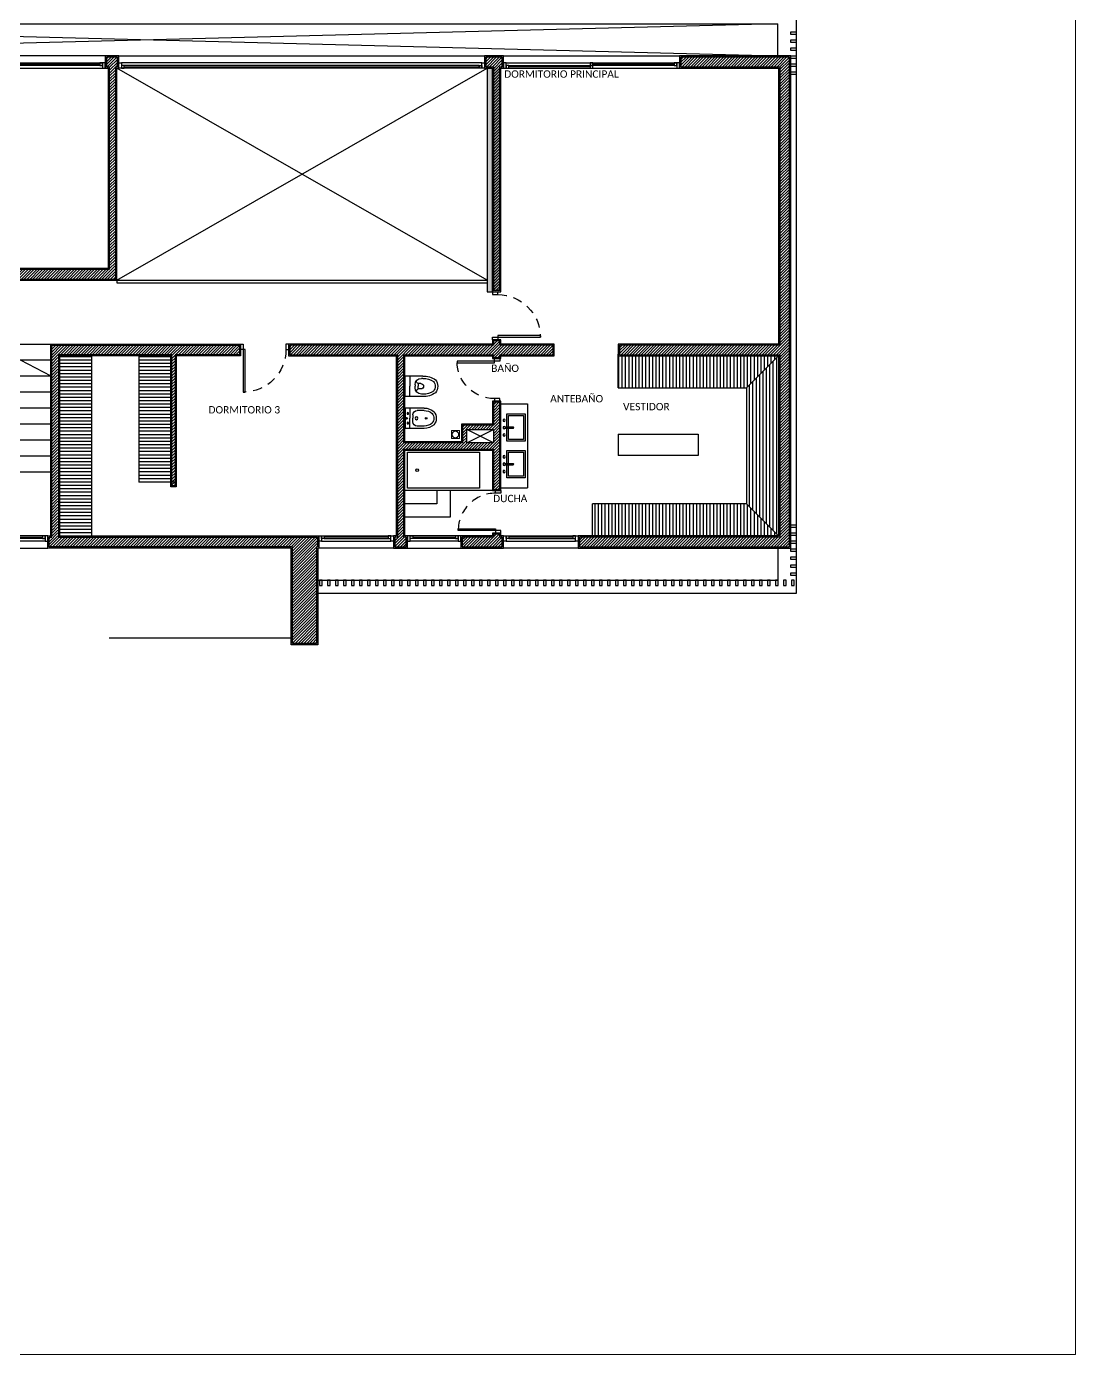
# Model space of a CAD drawing. Header units: millimetres. Extents: x 430 to 1353, y -204 to 152.
# Drawn here: x 698.04 to 717.7, y 98.3 to 123.19 of the extents above; entities that cross this region are included whole.
import ezdxf

# ---------------------------------------------------------------- set-up
doc = ezdxf.new("R2010")
doc.units = ezdxf.units.MM
doc.linetypes.add('DASHED', pattern=[0.3, 0.17, -0.13])
doc.layers.get('0').update_dxf_attribs({"color": 250})
for name, color, linetype in [('AR - Carpinteria', 252, 'Continuous'), ('AR - Equipamiento Fijo', 252, 'Continuous'), ('AR - Ht', 252, 'Continuous'), ('AR - Proyeccion', 252, 'DASHED'), ('AR - Vista 05', 252, 'Continuous'), ('AR - Vista 1', 252, 'Continuous'), ('AR - Vista 4', 252, 'Continuous'), ('AR_Vista 1', 252, 'Continuous'), ('ND- ESPACIOS', 253, 'Continuous')]:
    doc.layers.add(name, color=color, linetype=linetype)
for name, color, linetype, lineweight in [('ND-Cotas', 252, 'Continuous', 9), ('ND-GLOBAL_Notas', 252, 'Continuous', 9), ('ND-texto', 251, 'Continuous', 15)]:
    doc.layers.add(name, color=color, linetype=linetype, lineweight=lineweight)
doc.styles.get("Standard").update_dxf_attribs({"font": 'arial.ttf'})

# ---------------------------------------------------------------- blocks, each defined once
blk = doc.blocks.new('*U294')
at = {"color": 8}
blk.add_line((2.1, 0.025), (0.1, 0.025), dxfattribs=at)
at = {"layer": 'AR - Carpinteria'}
for p, q in [((0.05, 0.1), (2.15, 0.1)), ((0.05, 0), (2.15, 0)), ((0.1, 0.05), (2.1, 0.05))]:
    blk.add_line(p, q, dxfattribs=at)
for points in [[(0, 0), (0.05, 0), (0.05, 0.1), (0, 0.1)], [(0.05, 0), (0.1, 0), (0.1, 0.05), (0.05, 0.05)], [(2.15, 0), (2.1, 0), (2.1, 0.05), (2.15, 0.05)], [(2.15, 0), (2.2, 0), (2.2, 0.1), (2.15, 0.1)]]:
    blk.add_lwpolyline(points, close=True, dxfattribs=at)
blk = doc.blocks.new('bacha')
for p, q in [((519.809, 72.68), (519.809, 72.832)), ((519.833, 72.68), (519.833, 72.832))]:
    blk.add_line(p, q)
for points in [[(519.809, 72.711), (519.565, 72.711), (519.565, 73.058), (520.076, 73.058), (520.076, 72.711), (519.833, 72.711)], [(519.809, 72.741), (519.595, 72.741), (519.595, 73.028), (520.046, 73.028), (520.046, 72.741), (519.833, 72.741)]]:
    blk.add_lwpolyline(points)
blk.add_arc((519.821, 72.831), 0.0121, 5.5464, 174.4536)
at = {"extrusion": (0, 0, -1)}
for centre in [(519.683, 72.661), (519.821, 72.661), (519.959, 72.661)]:
    blk.add_ellipse(centre, major_axis=(0.0235, 0), ratio=0.85, start_param=3.141593, end_param=9.424778, dxfattribs=at)
blk = doc.blocks.new('INOD3-VS')
for p, q in [((-0.19, 0), (0.19, 0)), ((-0.19, -0.334), (-0.19, 0)), ((0.19, -0.334), (0.19, 0)), ((-0.19, -0.09), (0, -0.09)), ((-0.028, -0.19), (0, -0.19)), ((0.19, -0.09), (0, -0.09)), ((0.028, -0.19), (0, -0.19)), ((-0.145, -0.334), (-0.145, -0.307)), ((-0.05, -0.297), (-0.05, -0.247)), ((-0.05, -0.247), (0, -0.247)), ((0.05, -0.247), (0, -0.247)), ((0.05, -0.297), (0.05, -0.247)), ((0.145, -0.334), (0.145, -0.307))]:
    blk.add_line(p, q)
for centre, radius, start, end in [((-0.028, -0.307), 0.117, 90, 180), ((-0.095, -0.259), 0.0464, 14.8851, 92.9268), ((0.028, -0.307), 0.117, 0, 90), ((0.095, -0.259), 0.0464, 87.0732, 165.1149), ((0.195, -0.344), 0.385, 178.5208, 215.4085), ((0.198, -0.345), 0.343, 178.2465, 213.5506), ((0, -0.297), 0.05, 180, 270), ((0, -0.297), 0.05, 270, 0), ((-0.127, -0.365), 0.274, 321.8101, 6.3928), ((-0.192, -0.345), 0.383, 324.4734, 1.5973), ((0, -0.419), 0.19, 231.2469, 270), ((0, -0.419), 0.145, 232.619, 270), ((0, -0.419), 0.145, 270, 307.381), ((0, -0.419), 0.19, 270, 308.7531)]:
    blk.add_arc(centre, radius, start, end)
blk = doc.blocks.new('*U492')
blk.add_lwpolyline([(0.05, 0.1), (0.05, 0.8), (0.083, 0.8), (0.083, 0.1)], close=True)
for points in [[(0, 0), (0.05, 0), (0.05, 0.1), (0, 0.1)], [(0.8, 0), (0.75, 0), (0.75, 0.1), (0.8, 0.1)]]:
    blk.add_lwpolyline(points)
at = {"color": 8, "linetype": 'DASHED'}
blk.add_arc((0.05, 0.1), 0.7, 360, 90, dxfattribs=at)
blk = doc.blocks.new('BIDE2-VS')
for p, q in [((-0.19, 0), (0.19, 0)), ((-0.19, -0.354), (-0.19, 0)), ((0.19, -0.354), (0.19, 0)), ((-0.19, -0.09), (0, -0.09)), ((-0.145, -0.354), (-0.145, -0.224)), ((-0.067, -0.146), (0, -0.146)), ((0.19, -0.09), (0, -0.09)), ((0.067, -0.146), (0, -0.146)), ((0.145, -0.354), (0.145, -0.224)), ((-0.145, -0.354), (-0.145, -0.327))]:
    blk.add_line(p, q)
for centre, radius in [((-0.09, -0.052), 0.015), ((0, -0.215), 0.026), ((0.09, -0.052), 0.015)]:
    blk.add_circle(centre, radius)
for centre, radius, start, end in [((-0.067, -0.224), 0.0781, 90, 180), ((0, -0.03), 0.015, 90, 270), ((0, -0.03), 0.015, 270, 90), ((0.067, -0.224), 0.0781, 0, 90), ((0.084, -0.354), 0.274, 180, 222.2256), ((0.084, -0.354), 0.229, 180, 221.3159), ((0, -0.393), 0.015, 90, 270), ((0, -0.393), 0.015, 270, 90), ((-0.084, -0.354), 0.229, 318.6841, 0), ((-0.084, -0.354), 0.274, 317.7744, 0), ((0, -0.39), 0.19, 231.2469, 270), ((0, -0.39), 0.145, 232.619, 270), ((0, -0.39), 0.145, 270, 307.381), ((0, -0.39), 0.19, 270, 308.7531)]:
    blk.add_arc(centre, radius, start, end)
blk = doc.blocks.new('*U491')
blk.add_lwpolyline([(0.05, 0.1), (0.05, 0.9), (0.083, 0.9), (0.083, 0.1)], close=True)
for points in [[(0, 0), (0.05, 0), (0.05, 0.1), (0, 0.1)], [(0.9, 0), (0.85, 0), (0.85, 0.1), (0.9, 0.1)]]:
    blk.add_lwpolyline(points)
at = {"color": 8, "linetype": 'DASHED'}
blk.add_arc((0.05, 0.1), 0.8, 360, 90, dxfattribs=at)
blk = doc.blocks.new('*U295')
at = {"color": 8}
blk.add_line((1.3, 0.025), (0.1, 0.025), dxfattribs=at)
at = {"layer": 'AR - Carpinteria'}
for p, q in [((0.05, 0.1), (1.35, 0.1)), ((0.05, 0), (1.35, 0)), ((0.1, 0.05), (1.3, 0.05))]:
    blk.add_line(p, q, dxfattribs=at)
for points in [[(0, 0), (0.05, 0), (0.05, 0.1), (0, 0.1)], [(0.05, 0), (0.1, 0), (0.1, 0.05), (0.05, 0.05)], [(1.35, 0), (1.3, 0), (1.3, 0.05), (1.35, 0.05)], [(1.35, 0), (1.4, 0), (1.4, 0.1), (1.35, 0.1)]]:
    blk.add_lwpolyline(points, close=True, dxfattribs=at)
blk = doc.blocks.new('*U494')
at = {"color": 8}
for p, q in [((1.625, 0.025), (0.1, 0.025)), ((1.675, 0.075), (3.2, 0.075))]:
    blk.add_line(p, q, dxfattribs=at)
at = {"layer": 'AR - Carpinteria'}
for p, q in [((0.05, 0.1), (3.25, 0.1)), ((0.05, 0), (3.25, 0)), ((0.1, 0.05), (1.625, 0.05)), ((3.2, 0.05), (1.675, 0.05))]:
    blk.add_line(p, q, dxfattribs=at)
for points in [[(0, 0), (0.05, 0), (0.05, 0.1), (0, 0.1)], [(0.05, 0), (0.1, 0), (0.1, 0.05), (0.05, 0.05)], [(1.675, 0.1), (1.625, 0.1), (1.625, 0.05), (1.675, 0.05)], [(1.625, 0), (1.675, 0), (1.675, 0.05), (1.625, 0.05)], [(3.25, 0.1), (3.2, 0.1), (3.2, 0.05), (3.25, 0.05)], [(3.25, 0), (3.3, 0), (3.3, 0.1), (3.25, 0.1)]]:
    blk.add_lwpolyline(points, close=True, dxfattribs=at)
blk = doc.blocks.new('*U496')
at = {"color": 8}
blk.add_line((0.9, 0.025), (0.1, 0.025), dxfattribs=at)
at = {"layer": 'AR - Carpinteria'}
for p, q in [((0.05, 0.1), (0.95, 0.1)), ((0.05, 0), (0.95, 0)), ((0.1, 0.05), (0.9, 0.05))]:
    blk.add_line(p, q, dxfattribs=at)
for points in [[(0, 0), (0.05, 0), (0.05, 0.1), (0, 0.1)], [(0.05, 0), (0.1, 0), (0.1, 0.05), (0.05, 0.05)], [(0.95, 0), (0.9, 0), (0.9, 0.05), (0.95, 0.05)], [(0.95, 0), (1, 0), (1, 0.1), (0.95, 0.1)]]:
    blk.add_lwpolyline(points, close=True, dxfattribs=at)
blk = doc.blocks.new('planta alta')
at = {"layer": 'AR - Equipamiento Fijo', "transparency": 33554585}
h = blk.add_hatch(dxfattribs=at)
h.set_pattern_fill('ANSI31', color=256, scale=0.02, angle=315)
h.set_pattern_definition([(0, (-553.808214, -51.777135), (1e-17, 0.0635), [])])
h.paths.add_polyline_path([(10.52, 10.805), (9.92, 10.805), (9.92, 7.43), (10.52, 7.43)])
h.paths.add_polyline_path([(12.01, 10.805), (11.41, 10.805), (11.41, 8.44), (12.01, 8.44)])
at = {"layer": 'AR - Equipamiento Fijo', "linetype": 'ByBlock', "transparency": 33554585}
h = blk.add_hatch(dxfattribs=at)
h.set_pattern_fill('ANSI31,_O', color=256, scale=0.02, angle=45)
h.set_pattern_definition([(90, (-553.808214, -51.777135), (-0.0635, 0), [])])
h.paths.add_polyline_path([(22.8, 10.205), (23.4, 10.805), (20.395, 10.805), (20.395, 10.205)])
h.paths.add_polyline_path([(19.915, 8.03), (19.915, 7.44), (23.4, 7.43), (22.8, 8.03)])
h = blk.add_hatch(dxfattribs=at)
h.set_pattern_fill('ANSI31,_O', color=256, scale=0.02, angle=45)
h.set_pattern_definition([(90, (-643.2418, -51.777135), (-0.0635, 0), [])])
h.paths.add_polyline_path([(23.4, 10.805), (22.8, 10.205), (22.8, 8.03), (23.4, 7.43)])
at = {"layer": 'AR - Ht', "transparency": 33554511}
h = blk.add_hatch(color=256, dxfattribs=at)
h.dxf.hatch_style = 1
h.paths.add_polyline_path([(18.195, 15.97), (18.195, 16.2), (17.935, 16.2), (17.935, 15.97), (17.935, 12.005), (18.035, 12.005), (18.195, 12.005)])
at = {"layer": 'AR - Carpinteria'}
for p, q in [((10.78, 16.43), (7.485, 16.43)), ((11.035, 16.43), (17.895, 16.43)), ((17.835, 16.3), (11.085, 16.3)), ((17.835, 16.2), (11.095, 16.2)), ((17.785, 16.25), (11.135, 16.25)), ((18.24, 16.43), (21.545, 16.43)), ((18.055, 9.175), (17.555, 9.425)), ((17.555, 9.175), (18.055, 9.425)), ((16.185, 7.2), (14.765, 7.2)), ((16.445, 7.2), (17.445, 7.2)), ((19.645, 7.2), (18.245, 7.2))]:
    blk.add_line(p, q, dxfattribs=at)
for points in [[(11.085, 16.2), (11.035, 16.2), (11.035, 16.3), (11.085, 16.3)], [(11.085, 16.2), (11.135, 16.2), (11.135, 16.25), (11.085, 16.25)], [(17.835, 16.2), (17.785, 16.2), (17.785, 16.25), (17.835, 16.25)], [(17.885, 16.2), (17.835, 16.2), (17.835, 16.3), (17.885, 16.3)]]:
    blk.add_lwpolyline(points, close=True, dxfattribs=at)
at = {"layer": 'AR - Equipamiento Fijo'}
for p, q in [((10.52, 10.805), (10.52, 7.44)), ((11.41, 10.805), (11.41, 8.44)), ((18.195, 9.905), (18.695, 9.905)), ((18.695, 9.905), (18.695, 8.33)), ((12.11, 8.44), (11.41, 8.44)), ((18.195, 8.33), (18.695, 8.33))]:
    blk.add_line(p, q, dxfattribs=at)
at = {"layer": 'AR - Equipamiento Fijo', "linetype": 'ByBlock'}
for p, q in [((20.395, 10.205), (20.395, 10.835)), ((22.8, 10.205), (23.4, 10.805)), ((19.915, 7.43), (19.915, 8.03)), ((22.8, 8.03), (23.4, 7.43))]:
    blk.add_line(p, q, dxfattribs=at)
at = {"layer": 'AR - Equipamiento Fijo', "linetype": 'ByBlock', "transparency": 33554585}
blk.add_line((20.395, 9.335), (20.395, 8.94), dxfattribs=at)
at = {"layer": 'AR - Equipamiento Fijo', "linetype": 'ByBlock'}
blk.add_lwpolyline([(20.395, 10.205), (22.8, 10.205), (22.8, 8.03), (19.915, 8.03)], dxfattribs=at)
at = {"layer": 'AR - Equipamiento Fijo', "linetype": 'ByBlock', "transparency": 33554585}
blk.add_lwpolyline([(20.395, 9.335), (21.89, 9.335), (21.89, 8.94), (20.395, 8.94)], dxfattribs=at)
at = {"layer": 'AR - Equipamiento Fijo'}
blk.add_circle((16.626, 8.662), 0.0237, dxfattribs=at)
at = {"layer": 'AR - Proyeccion', "ltscale": 20}
blk.add_lwpolyline([(14.25, 5.515), (-0.1, 5.515), (-0.1, 17.28), (23.73, 17.28), (23.73, 6.35), (14.765, 6.35)], dxfattribs=at)
at = {"layer": 'AR - Vista 05'}
for p, q in [((12.11, 10.805), (12.11, 8.44)), ((18.035, 8.28), (16.395, 8.28))]:
    blk.add_line(p, q, dxfattribs=at)
for points in [[(10.995, 16.2), (11.035, 16.2), (11.035, 16.43), (10.78, 16.43), (10.78, 16.2), (10.835, 16.2), (10.835, 12.445), (8.29, 12.445), (8.29, 12.225), (10.995, 12.225)], [(20.395, 10.805), (23.4, 10.805), (23.4, 7.43), (19.645, 7.43), (19.645, 7.2), (23.63, 7.2), (23.63, 16.43), (21.545, 16.43), (21.545, 16.2), (23.4, 16.2), (23.4, 11.025), (20.395, 11.025)], [(16.445, 8.997), (17.795, 8.997), (17.795, 8.327), (16.445, 8.327)], [(17.445, 7.2), (18.245, 7.2), (18.245, 7.43), (18.195, 7.43), (18.195, 7.48), (18.035, 7.48), (18.035, 7.43), (17.445, 7.43)]]:
    blk.add_lwpolyline(points, close=True, dxfattribs=at)
for points in [[(18.195, 12.111), (18.195, 16.2), (18.245, 16.2), (18.245, 16.43), (17.885, 16.43), (17.885, 16.2), (18.035, 16.2), (18.035, 12.005), (18.195, 12.005), (18.195, 12.115)], [(14.265, 7.2), (9.7, 7.2), (9.7, 7.43), (9.76, 7.43), (9.76, 11.025), (11.378, 11.025), (13.317, 11.025), (13.317, 10.805), (12.11, 10.805), (12.11, 8.347), (12.01, 8.347), (12.01, 10.805), (10.588, 10.805), (9.92, 10.805), (9.92, 7.43), (14.785, 7.43), (14.785, 7.2), (14.765, 7.2), (14.765, 5.39), (14.265, 5.39), (14.265, 7.2)], [(18.195, 11.025), (18.195, 11.105), (18.035, 11.105), (18.035, 11.025), (14.217, 11.025), (14.217, 10.805), (16.235, 10.805), (16.235, 7.43), (16.185, 7.43), (16.185, 7.2), (16.445, 7.2), (16.445, 7.43), (16.395, 7.43), (16.395, 9.035), (18.035, 9.035), (18.035, 8.28), (18.195, 8.28), (18.195, 9.955), (18.035, 9.955), (18.035, 9.525), (17.454, 9.525), (17.454, 9.195), (16.395, 9.195), (16.395, 10.805), (18.035, 10.805), (18.035, 10.755), (18.195, 10.755), (18.195, 10.805), (19.195, 10.805), (19.195, 11.025), (18.195, 11.025)], [(16.995, 8.28), (16.995, 8.03), (16.395, 8.03)], [(17.245, 8.28), (17.245, 7.78), (16.395, 7.78)]]:
    blk.add_lwpolyline(points, dxfattribs=at)
at = {"layer": 'AR - Vista 1'}
for p, q in [((17.495, 6.6), (17.495, 6.5)), ((17.545, 6.5), (17.545, 6.6)), ((19.295, 6.6), (19.295, 6.5)), ((19.345, 6.5), (19.345, 6.6)), ((21.095, 6.6), (21.095, 6.5)), ((21.145, 6.5), (21.145, 6.6)), ((22.895, 6.6), (22.895, 6.5)), ((22.945, 6.5), (22.945, 6.6)), ((23.195, 6.6), (23.195, 6.5)), ((23.245, 6.5), (23.245, 6.6))]:
    blk.add_line(p, q, dxfattribs=at)
for points in [[(18.23, 17.28), (23.73, 17.28), (23.73, 6.35), (14.765, 6.35)], [(0.15, 16.43), (0.15, 17.03), (23.38, 17.03), (23.38, 16.43)], [(14.765, 6.6), (23.39, 6.6), (23.39, 7.2)]]:
    blk.add_lwpolyline(points, dxfattribs=at)
for points in [[(23.63, 16.83), (23.63, 16.88), (23.73, 16.88), (23.73, 16.83)], [(23.63, 16.68), (23.63, 16.73), (23.73, 16.73), (23.73, 16.68)], [(23.63, 16.53), (23.63, 16.58), (23.73, 16.58), (23.73, 16.53)], [(23.63, 16.38), (23.63, 16.43), (23.73, 16.43), (23.73, 16.38)], [(23.63, 16.23), (23.63, 16.28), (23.73, 16.28), (23.73, 16.23)], [(23.63, 16.08), (23.63, 16.13), (23.73, 16.13), (23.73, 16.08)], [(23.63, 7.59), (23.63, 7.64), (23.73, 7.64), (23.73, 7.59)], [(23.63, 7.44), (23.63, 7.49), (23.73, 7.49), (23.73, 7.44)], [(23.63, 7.29), (23.63, 7.34), (23.73, 7.34), (23.73, 7.29)], [(23.63, 7.14), (23.63, 7.19), (23.73, 7.19), (23.73, 7.14)], [(23.63, 6.99), (23.63, 7.04), (23.73, 7.04), (23.73, 6.99)], [(23.63, 6.84), (23.63, 6.89), (23.73, 6.89), (23.73, 6.84)], [(23.63, 6.69), (23.63, 6.74), (23.73, 6.74), (23.73, 6.69)], [(14.845, 6.6), (14.795, 6.6), (14.795, 6.5), (14.845, 6.5)], [(14.995, 6.6), (14.945, 6.6), (14.945, 6.5), (14.995, 6.5)], [(15.145, 6.6), (15.095, 6.6), (15.095, 6.5), (15.145, 6.5)], [(15.295, 6.6), (15.245, 6.6), (15.245, 6.5), (15.295, 6.5)], [(15.445, 6.6), (15.395, 6.6), (15.395, 6.5), (15.445, 6.5)], [(15.595, 6.6), (15.545, 6.6), (15.545, 6.5), (15.595, 6.5)], [(15.745, 6.6), (15.695, 6.6), (15.695, 6.5), (15.745, 6.5)], [(15.895, 6.6), (15.845, 6.6), (15.845, 6.5), (15.895, 6.5)], [(16.045, 6.6), (15.995, 6.6), (15.995, 6.5), (16.045, 6.5)], [(16.195, 6.6), (16.145, 6.6), (16.145, 6.5), (16.195, 6.5)], [(16.345, 6.6), (16.295, 6.6), (16.295, 6.5), (16.345, 6.5)], [(16.495, 6.6), (16.445, 6.6), (16.445, 6.5), (16.495, 6.5)], [(16.645, 6.6), (16.595, 6.6), (16.595, 6.5), (16.645, 6.5)], [(16.795, 6.6), (16.745, 6.6), (16.745, 6.5), (16.795, 6.5)], [(16.945, 6.6), (16.895, 6.6), (16.895, 6.5), (16.945, 6.5)], [(17.095, 6.6), (17.045, 6.6), (17.045, 6.5), (17.095, 6.5)], [(17.245, 6.6), (17.195, 6.6), (17.195, 6.5), (17.245, 6.5)], [(17.395, 6.6), (17.345, 6.6), (17.345, 6.5), (17.395, 6.5)], [(17.545, 6.6), (17.495, 6.6), (17.495, 6.5), (17.545, 6.5)], [(17.695, 6.6), (17.645, 6.6), (17.645, 6.5), (17.695, 6.5)], [(17.845, 6.6), (17.795, 6.6), (17.795, 6.5), (17.845, 6.5)], [(17.995, 6.6), (17.945, 6.6), (17.945, 6.5), (17.995, 6.5)], [(18.145, 6.6), (18.095, 6.6), (18.095, 6.5), (18.145, 6.5)], [(18.295, 6.6), (18.245, 6.6), (18.245, 6.5), (18.295, 6.5)], [(18.445, 6.6), (18.395, 6.6), (18.395, 6.5), (18.445, 6.5)], [(18.595, 6.6), (18.545, 6.6), (18.545, 6.5), (18.595, 6.5)], [(18.745, 6.6), (18.695, 6.6), (18.695, 6.5), (18.745, 6.5)], [(18.895, 6.6), (18.845, 6.6), (18.845, 6.5), (18.895, 6.5)], [(19.045, 6.6), (18.995, 6.6), (18.995, 6.5), (19.045, 6.5)], [(19.195, 6.6), (19.145, 6.6), (19.145, 6.5), (19.195, 6.5)], [(19.345, 6.6), (19.295, 6.6), (19.295, 6.5), (19.345, 6.5)], [(19.495, 6.6), (19.445, 6.6), (19.445, 6.5), (19.495, 6.5)], [(19.645, 6.6), (19.595, 6.6), (19.595, 6.5), (19.645, 6.5)], [(19.795, 6.6), (19.745, 6.6), (19.745, 6.5), (19.795, 6.5)], [(19.945, 6.6), (19.895, 6.6), (19.895, 6.5), (19.945, 6.5)], [(20.095, 6.6), (20.045, 6.6), (20.045, 6.5), (20.095, 6.5)], [(20.245, 6.6), (20.195, 6.6), (20.195, 6.5), (20.245, 6.5)], [(20.395, 6.6), (20.345, 6.6), (20.345, 6.5), (20.395, 6.5)], [(20.545, 6.6), (20.495, 6.6), (20.495, 6.5), (20.545, 6.5)], [(20.695, 6.6), (20.645, 6.6), (20.645, 6.5), (20.695, 6.5)], [(20.845, 6.6), (20.795, 6.6), (20.795, 6.5), (20.845, 6.5)], [(20.995, 6.6), (20.945, 6.6), (20.945, 6.5), (20.995, 6.5)], [(21.145, 6.6), (21.095, 6.6), (21.095, 6.5), (21.145, 6.5)], [(21.295, 6.6), (21.245, 6.6), (21.245, 6.5), (21.295, 6.5)], [(21.445, 6.6), (21.395, 6.6), (21.395, 6.5), (21.445, 6.5)], [(21.595, 6.6), (21.545, 6.6), (21.545, 6.5), (21.595, 6.5)], [(21.745, 6.6), (21.695, 6.6), (21.695, 6.5), (21.745, 6.5)], [(21.895, 6.6), (21.845, 6.6), (21.845, 6.5), (21.895, 6.5)], [(22.045, 6.6), (21.995, 6.6), (21.995, 6.5), (22.045, 6.5)], [(22.195, 6.6), (22.145, 6.6), (22.145, 6.5), (22.195, 6.5)], [(22.345, 6.6), (22.295, 6.6), (22.295, 6.5), (22.345, 6.5)], [(22.495, 6.6), (22.445, 6.6), (22.445, 6.5), (22.495, 6.5)], [(22.645, 6.6), (22.595, 6.6), (22.595, 6.5), (22.645, 6.5)], [(22.795, 6.6), (22.745, 6.6), (22.745, 6.5), (22.795, 6.5)], [(22.945, 6.6), (22.895, 6.6), (22.895, 6.5), (22.945, 6.5)], [(23.095, 6.6), (23.045, 6.6), (23.045, 6.5), (23.095, 6.5)], [(23.245, 6.6), (23.195, 6.6), (23.195, 6.5), (23.245, 6.5)], [(23.395, 6.6), (23.345, 6.6), (23.345, 6.5), (23.395, 6.5)], [(23.545, 6.6), (23.495, 6.6), (23.495, 6.5), (23.545, 6.5)], [(23.695, 6.6), (23.645, 6.6), (23.645, 6.5), (23.695, 6.5)]]:
    blk.add_lwpolyline(points, close=True, dxfattribs=at)
at = {"layer": 'AR - Vista 4'}
for p, q in [((16.395, 7.44), (16.395, 7.44)), ((16.395, 7.19), (16.395, 7.19))]:
    blk.add_line(p, q, dxfattribs=at)
for points in [[(10.975, 16.225), (11.01, 16.225), (11.01, 16.405), (10.805, 16.405), (10.805, 16.225), (10.855, 16.225), (10.855, 12.425), (8.31, 12.425), (8.31, 12.245), (10.975, 12.245)], [(18.175, 12.115), (18.175, 16.225), (18.22, 16.225), (18.22, 16.405), (17.91, 16.405), (17.91, 16.225), (18.055, 16.225), (18.055, 12.035), (18.175, 12.035)], [(20.42, 10.825), (23.425, 10.825), (23.425, 7.405), (19.67, 7.405), (19.67, 7.225), (23.605, 7.225), (23.605, 16.405), (21.57, 16.405), (21.57, 16.225), (23.425, 16.225), (23.425, 11.005), (20.42, 11.005)], [(14.29, 7.225), (9.726, 7.225), (9.726, 7.405), (9.78, 7.405), (9.78, 11.005), (11.378, 11.005), (13.297, 11.005), (13.297, 10.825), (12.09, 10.825), (12.09, 8.367), (12.03, 8.367), (12.03, 10.825), (9.9, 10.825), (9.9, 7.405), (14.76, 7.405), (14.76, 7.225), (14.74, 7.225), (14.74, 5.415), (14.29, 5.415)], [(18.175, 11.005), (18.175, 11.085), (18.055, 11.085), (18.055, 11.005), (14.237, 11.005), (14.237, 10.825), (16.255, 10.825), (16.255, 7.405), (16.21, 7.405), (16.21, 7.225), (16.42, 7.225), (16.42, 7.405), (16.375, 7.405), (16.375, 9.055), (18.055, 9.055), (18.055, 8.3), (18.175, 8.3), (18.175, 9.935), (18.055, 9.935), (18.055, 9.505), (17.474, 9.505), (17.474, 9.175), (16.375, 9.175), (16.375, 10.825), (18.055, 10.825), (18.055, 10.775), (18.175, 10.775), (18.175, 10.825), (19.175, 10.825), (19.175, 11.005)], [(18.055, 9.425), (18.055, 9.175), (17.555, 9.175), (17.555, 9.425)], [(17.47, 7.225), (18.22, 7.225), (18.22, 7.405), (18.175, 7.405), (18.175, 7.46), (18.055, 7.46), (18.055, 7.405), (17.47, 7.405)]]:
    blk.add_lwpolyline(points, close=True, dxfattribs=at)
blk.add_lwpolyline([(17.935, 16.2), (17.935, 12.005), (18.035, 12.005), (18.035, 16.2)], dxfattribs=at)
at = {"layer": 'AR_Vista 1'}
for p, q in [((0.15, 17.03), (23.38, 16.431)), ((23.38, 17.03), (0.15, 16.43)), ((17.935, 12.225), (10.995, 16.2)), ((10.995, 12.225), (17.935, 16.2)), ((10.995, 12.225), (17.935, 12.225)), ((10.995, 12.225), (10.995, 12.175)), ((10.995, 12.175), (17.935, 12.175)), ((7.36, 11.025), (9.76, 11.025)), ((7.36, 10.73), (9.76, 10.73)), ((7.36, 10.43), (9.76, 10.43)), ((7.36, 10.13), (9.76, 10.13)), ((7.36, 9.83), (9.76, 9.83)), ((7.36, 9.53), (9.76, 9.53)), ((7.36, 9.23), (9.76, 9.23)), ((7.36, 8.93), (9.76, 8.93)), ((7.36, 8.63), (9.76, 8.63)), ((7.44, 7.2), (9.7, 7.2))]:
    blk.add_line(p, q, dxfattribs=at)
blk.add_lwpolyline([(9.187, 10.73), (9.76, 10.43)], dxfattribs=at)
at = {"layer": 'AR - Carpinteria'}
for p in [(7.48, 16.2), (18.245, 16.2)]:
    blk.add_blockref('*U494', p, dxfattribs=at)
for name, p, xscale, rotation in [('*U491', (18.035, 11.105), -1, 270), ('*U491', (13.317, 11.025), -1, 180), ('*U492', (18.175, 10.755), -1.000000000000011, 90), ('*U295', (14.785, 7.43), -1, 180), ('*U295', (18.245, 7.43), -1, 180)]:
    blk.add_blockref(name, p, dxfattribs=dict(at, xscale=xscale, rotation=rotation))
for name, p, rotation in [('*U492', (18.195, 7.48), 90), ('*U294', (9.7, 7.43), 180), ('*U496', (17.445, 7.43), 180)]:
    blk.add_blockref(name, p, dxfattribs=dict(at, rotation=rotation))
at = {"layer": 'AR - Equipamiento Fijo', "xscale": -1.010000000000029, "yscale": 1.010000000000029, "zscale": 1.010000000000011, "rotation": 90}
for name, p in [('INOD3-VS', (16.395, 10.235)), ('BIDE2-VS', (16.398, 9.635))]:
    blk.add_blockref(name, p, dxfattribs=at)
at = {"layer": 'AR - Equipamiento Fijo', "rotation": 270}
for p in [(-54.406, 529.281), (-54.406, 528.595)]:
    blk.add_blockref('bacha', p, dxfattribs=at)
blk = doc.blocks.new('Extracttor_de_aire')
for p, q in [((0, 0), (0, 0.15)), ((0, 0.15), (0.15, 0.15)), ((0.15, 0), (0, 0)), ((0.15, 0), (0.15, 0.15))]:
    blk.add_line(p, q)
for radius in [0.0649, 0.0607]:
    blk.add_circle((0.075, 0.075), radius)

msp = doc.modelspace()

# ---------------------------------------------------------------- hatches: boundary and pattern name
at = {"layer": 'AR - Ht', "transparency": 33554610}
h = msp.add_hatch(dxfattribs=at)
h.set_pattern_fill('ANSI31', color=256, scale=0.012)
h.set_pattern_definition([(45, (27.48564, 54.4349), (-0.0269407684, 0.0269407684), [])])
h.paths.add_polyline_path([(688.942, 122.437), (688.992, 122.437), (688.992, 122.617), (688.977, 122.617), (688.762, 122.617), (688.762, 113.437), (688.972, 113.437), (689.045, 113.437), (689.045, 113.617), (688.942, 113.617), (688.942, 116.272), (689.752, 116.272), (689.752, 116.392), (688.942, 116.392), (688.942, 118.457), (690.592, 118.457), (690.592, 118.366), (690.712, 118.366), (690.712, 118.457), (691.352, 118.457), (691.352, 118.637), (690.732, 118.637), (688.942, 118.637)])
h.paths.add_polyline_path([(696.197, 122.617), (692.342, 122.617), (692.342, 122.437), (692.61, 122.437), (692.61, 119.587), (692.67, 119.587), (692.67, 122.437), (694.21, 122.437), (694.21, 118.637), (692.297, 118.637), (692.297, 118.457), (696.207, 118.457), (696.207, 118.637), (694.33, 118.637), (694.33, 122.437), (695.87, 122.437), (695.87, 119.587), (695.93, 119.587), (695.93, 122.437), (696.197, 122.437)])
h.paths.add_polyline_path([(699.712, 122.437), (699.757, 122.437), (699.757, 122.617), (699.547, 122.617), (699.547, 122.437), (699.592, 122.437), (699.592, 118.637), (697.047, 118.637), (697.047, 118.457), (699.712, 118.457)])
h.paths.add_polyline_path([(696.077, 117.217), (693.547, 117.217), (693.547, 117.037), (695.957, 117.037), (695.957, 113.617), (695.912, 113.617), (695.912, 113.437), (696.212, 113.437), (696.212, 113.617), (696.077, 113.617)])
h.paths.add_polyline_path([(692.607, 117.217), (690.712, 117.217), (690.712, 117.426), (690.592, 117.426), (690.592, 116.252), (690.592, 113.617), (690.495, 113.617), (690.495, 113.437), (692.562, 113.437), (692.562, 113.617), (690.712, 113.617), (690.712, 114.872), (691.262, 114.872), (691.262, 115.327), (690.712, 115.327), (690.712, 116.757), (691.262, 116.757), (691.262, 117.037), (692.607, 117.037)])
h.paths.add_polyline_path([(691.182, 117.037), (691.182, 116.837), (690.732, 116.837), (690.732, 117.037)], flags=16)
h.paths.add_polyline_path([(691.182, 115.247), (691.182, 114.952), (690.732, 114.952), (690.732, 115.247)], flags=16)
h.paths.add_polyline_path([(702.035, 117.217), (700.115, 117.217), (698.507, 117.217), (698.507, 113.617), (698.462, 113.617), (698.462, 113.437), (703.027, 113.437), (703.027, 111.627), (703.477, 111.627), (703.477, 113.432), (703.497, 113.432), (703.497, 113.617), (698.627, 113.617), (698.627, 117.037), (700.767, 117.037), (700.767, 114.579), (700.827, 114.579), (700.827, 117.037), (702.035, 117.037)])
h.paths.add_polyline_path([(707.912, 117.217), (706.912, 117.217), (706.912, 117.297), (706.792, 117.297), (706.792, 117.217), (702.975, 117.217), (702.975, 117.037), (704.992, 117.037), (704.992, 113.622), (704.947, 113.622), (704.947, 113.432), (705.157, 113.432), (705.157, 113.622), (705.112, 113.622), (705.112, 115.267), (706.792, 115.267), (706.792, 114.512), (706.912, 114.512), (706.912, 116.147), (706.792, 116.147), (706.792, 115.717), (706.212, 115.717), (706.212, 115.387), (705.112, 115.387), (705.112, 117.037), (706.792, 117.037), (706.792, 116.987), (706.912, 116.987), (706.912, 117.037), (707.912, 117.037)])
h.paths.add_polyline_path([(706.292, 115.637), (706.792, 115.637), (706.792, 115.387), (706.292, 115.387)], flags=16)
h.paths.add_polyline_path([(706.957, 113.617), (706.912, 113.617), (706.912, 113.672), (706.792, 113.672), (706.792, 113.62), (706.207, 113.62), (706.207, 113.437), (706.957, 113.437)], flags=17)
h.paths.add_polyline_path([(712.342, 122.617), (710.307, 122.617), (710.307, 122.437), (712.162, 122.437), (712.162, 117.217), (709.157, 117.217), (709.157, 117.037), (712.162, 117.037), (712.162, 113.617), (708.407, 113.617), (708.407, 113.437), (712.342, 113.437)])
h.paths.add_polyline_path([(706.962, 122.622), (706.642, 122.622), (706.642, 122.432), (706.792, 122.432), (706.792, 118.237), (706.912, 118.237), (706.912, 118.327), (706.912, 122.432), (706.962, 122.432)])

# ---------------------------------------------------------------- linework, layer by layer
msp.add_line((699.882, 122.437), (706.522, 122.437))
at = {"layer": 'ND-GLOBAL_Notas'}
msp.add_lwpolyline([(682.842, 147.08), (717.702, 147.08), (717.702, 98.296), (682.842, 98.296)], close=True, dxfattribs=at)
at = {"layer": 'ND-texto', "color": 8}
msp.add_line((699.892, 122.437), (706.542, 122.437), dxfattribs=at)

# ---------------------------------------------------------------- block references
at = {"layer": 'AR - Vista 05'}
msp.add_blockref('planta alta', (688.737, 106.212), dxfattribs=at)
at = {"layer": 'ND-Cotas'}
msp.add_blockref('Extracttor_de_aire', (706.004, 115.468), dxfattribs=at)

# ---------------------------------------------------------------- texts
at = {"layer": 'ND- ESPACIOS', "char_height": 0.15, "attachment_point": 1, "rotation": 0.0046}
for s, insert in [('{\\fCalibri|b0|i0|c0|p34;\\H0.91667x;DORMITORIO PRINCIPAL}', (706.994, 122.37)), ('{\\fCalibri|b0|i0|c0|p34;\\H0.91667x;BAÑO}', (706.75, 116.853)), ('{\\fCalibri|b0|i0|c0|p34;\\H0.91667x;ANTEBAÑO}', (707.856, 116.283)), ('{\\fCalibri|b0|i0|c0|p34;\\H0.91667x;DORMITORIO 3}', (701.451, 116.075)), ('{\\fCalibri|b0|i0|c0|p34;\\H0.91667x;VESTIDOR}', (709.222, 116.134)), ('{\\fCalibri|b0|i0|c0|p34;\\H0.91667x;DUCHA}', (706.786, 114.412))]:
    msp.add_mtext_dynamic_manual_height_columns(s, width=2.44911, gutter_width=10.176, heights=[0.357], dxfattribs=dict(at, insert=insert))

doc.saveas('drawing.dxf')
